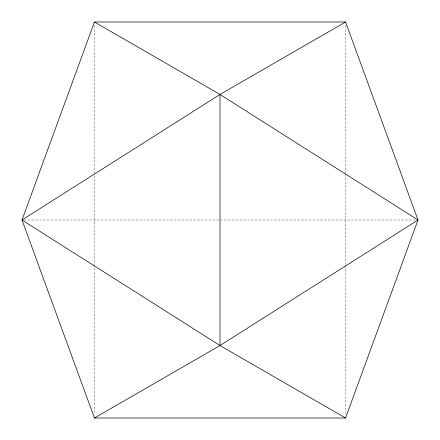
<?xml version="1.0" encoding="UTF-8"?>
<svg xmlns="http://www.w3.org/2000/svg" width="440" height="440" viewBox="0 0 440 440"><rect width="100%" height="100%" fill="white"/><g stroke="black" fill="none" stroke-linecap="round" stroke-linejoin="round"><path stroke-width="0.33" stroke-dasharray="2.2 1.65" d="M24.063 220L415.987 220M345.56 25.438L345.56 173.25M345.56 173.938L345.56 264.688M345.56 265.375L345.56 414.563M94.441 25.438L94.441 414.563"/><path stroke-width="0.66" d="M94.441 22L22 220L94.441 418L345.56 418L418 220L345.56 22L94.441 22L220 94.441L418 220L220 345.56L94.441 418M345.56 22L220 94.441L22 220L220 345.56L345.56 418M220 94.441L220 345.56"/></g></svg>
